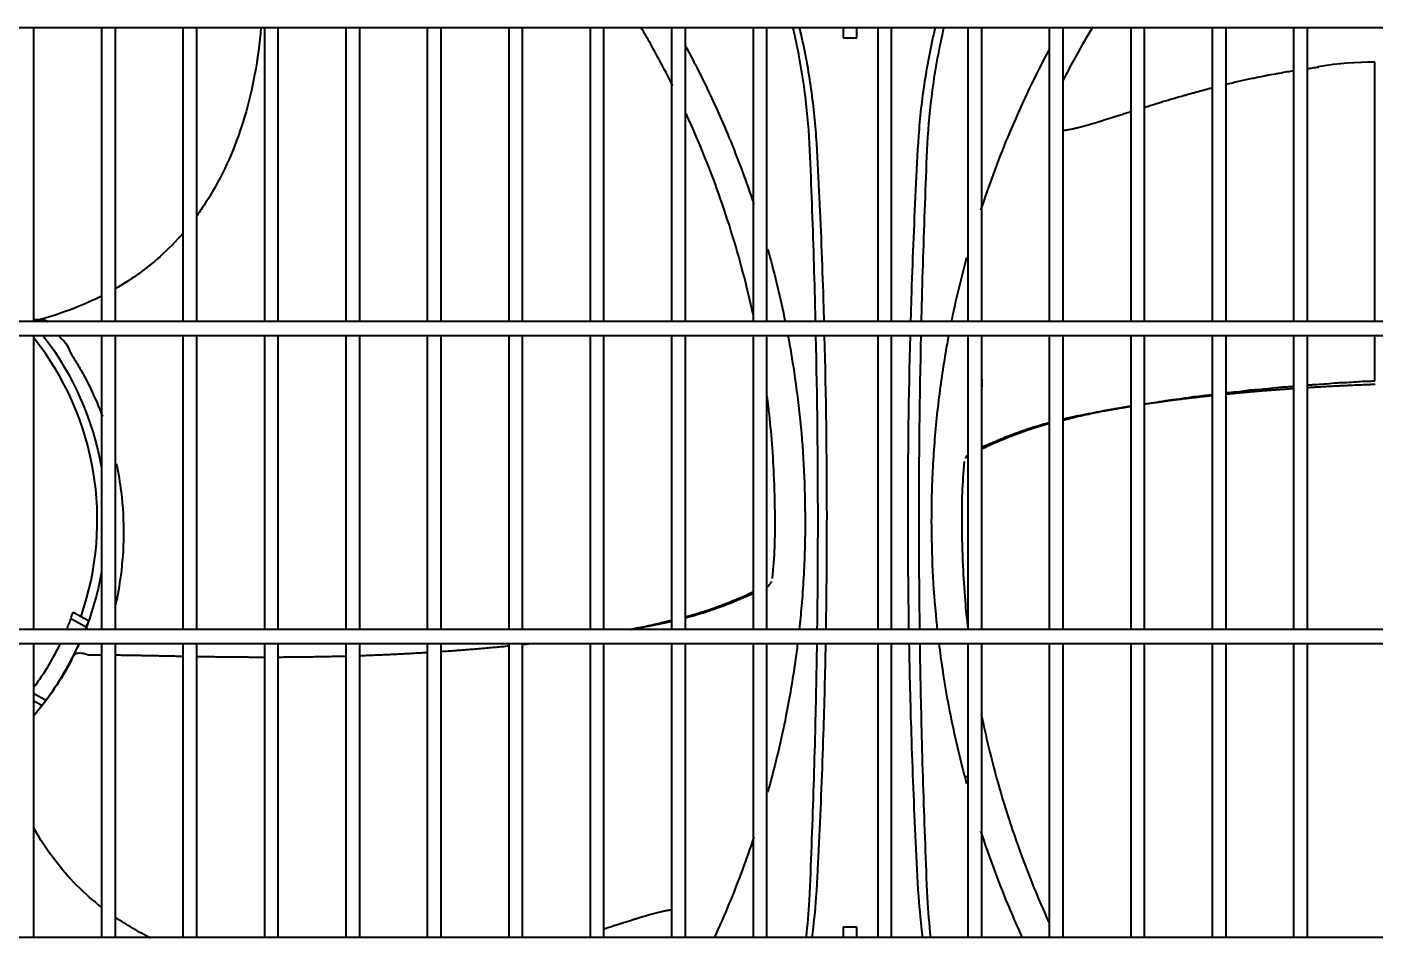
# Model space of a CAD drawing. Extents: x 58467 to 79089, y -33726 to -17391.
# Drawn here: x 72312.96 to 72351.85, y -20280.12 to -20253.85 of the extents above; entities that cross this region are included whole.
import ezdxf

# ---------------------------------------------------------------- set-up
doc = ezdxf.new("R2010")
doc.units = 0
doc.header["$LTSCALE"] = 100
doc.layers.add('+ENTE-ST-DOSEME USTU KONDDRENAJ', color=110, linetype='DOSEMEUSTUKONDENSDRENAJ_LINE', lineweight=40)
doc.linetypes.add('DOSEMEUSTUKONDENSDRENAJ_LINE', pattern='A,300,-40,["CD",Standard,S=15,R=0,X=-35,Y=-7.5],0', length=340)

# ---------------------------------------------------------------- blocks, each defined once
blk = doc.blocks.new('2. KAT SAĞ')
at = {"color": 3}
for p, q in [((54065.897, -32954.95, -3.539), (54184.259, -32954.95, -3.539)), ((54100.965, -32963.429, -3.539), (54100.965, -32954.951, -3.539)), ((54102.914, -32954.951, -3.539), (54102.914, -32963.429, -3.539)), ((54103.314, -32963.429, -3.539), (54103.314, -32954.951, -3.539)), ((54105.264, -32954.951, -3.539), (54105.264, -32963.429, -3.539)), ((54105.664, -32963.429, -3.539), (54105.664, -32954.951, -3.539)), ((54107.613, -32954.951, -3.539), (54107.613, -32963.429, -3.539)), ((54108.013, -32963.429, -3.539), (54108.013, -32954.951, -3.539)), ((54109.963, -32954.951, -3.539), (54109.963, -32963.429, -3.539)), ((54110.363, -32963.429, -3.539), (54110.363, -32954.951, -3.539)), ((54112.313, -32954.951, -3.539), (54112.313, -32963.429, -3.539)), ((54112.713, -32963.429, -3.539), (54112.713, -32954.951, -3.539)), ((54114.662, -32954.951, -3.539), (54114.662, -32963.429, -3.539)), ((54115.062, -32963.429, -3.539), (54115.062, -32954.951, -3.539)), ((54117.012, -32954.951, -3.539), (54117.012, -32963.429, -3.539)), ((54117.412, -32963.429, -3.539), (54117.412, -32954.951, -3.539)), ((54119.362, -32954.951, -3.539), (54119.362, -32963.429, -3.539)), ((54119.762, -32963.429, -3.539), (54119.762, -32954.951, -3.539)), ((54121.711, -32954.951, -3.539), (54121.711, -32963.429, -3.539)), ((54122.111, -32963.429, -3.539), (54122.111, -32954.951, -3.539)), ((54124.311, -32954.95, -3.539), (54124.311, -32955.25, -3.539)), ((54124.711, -32955.25, -3.539), (54124.711, -32954.95, -3.539)), ((54125.311, -32954.951, -3.539), (54125.311, -32963.429, -3.539)), ((54125.711, -32963.429, -3.539), (54125.711, -32954.951, -3.539)), ((54127.91, -32954.951, -3.539), (54127.91, -32963.429, -3.539)), ((54128.31, -32963.429, -3.539), (54128.31, -32954.951, -3.539)), ((54130.26, -32954.951, -3.539), (54130.26, -32963.429, -3.539)), ((54130.66, -32963.429, -3.539), (54130.66, -32954.951, -3.539)), ((54132.61, -32954.951, -3.539), (54132.61, -32963.429, -3.539)), ((54133.01, -32963.429, -3.539), (54133.01, -32954.951, -3.539)), ((54134.959, -32954.951, -3.539), (54134.959, -32963.429, -3.539)), ((54135.359, -32963.429, -3.539), (54135.359, -32954.951, -3.539)), ((54137.309, -32954.951, -3.539), (54137.309, -32963.429, -3.539)), ((54137.709, -32963.429, -3.539), (54137.709, -32954.951, -3.539)), ((54124.311, -32955.25, -3.539), (54124.711, -32955.25, -3.539)), ((54139.654, -32963.429, -3.539), (54139.654, -32955.951, -3.539)), ((54184.259, -32963.429, -3.539), (54065.897, -32963.429, -3.539)), ((54065.897, -32963.829, -3.539), (54184.259, -32963.829, -3.539)), ((54100.965, -32972.307, -3.539), (54100.965, -32963.829, -3.539)), ((54102.914, -32963.829, -3.539), (54102.914, -32972.307, -3.539)), ((54103.314, -32972.307, -3.539), (54103.314, -32963.829, -3.539)), ((54105.264, -32963.829, -3.539), (54105.264, -32972.307, -3.539)), ((54105.664, -32972.307, -3.539), (54105.664, -32963.829, -3.539)), ((54107.613, -32963.829, -3.539), (54107.613, -32972.307, -3.539)), ((54108.013, -32972.307, -3.539), (54108.013, -32963.829, -3.539)), ((54109.963, -32963.829, -3.539), (54109.963, -32972.307, -3.539)), ((54110.363, -32972.307, -3.539), (54110.363, -32963.829, -3.539)), ((54112.313, -32963.829, -3.539), (54112.313, -32972.307, -3.539)), ((54112.713, -32972.307, -3.539), (54112.713, -32963.829, -3.539)), ((54114.662, -32963.829, -3.539), (54114.662, -32972.307, -3.539)), ((54115.062, -32972.307, -3.539), (54115.062, -32963.829, -3.539)), ((54117.012, -32963.829, -3.539), (54117.012, -32972.307, -3.539)), ((54117.412, -32972.307, -3.539), (54117.412, -32963.829, -3.539)), ((54119.362, -32963.829, -3.539), (54119.362, -32972.307, -3.539)), ((54119.762, -32972.307, -3.539), (54119.762, -32963.829, -3.539)), ((54121.711, -32963.829, -3.539), (54121.711, -32972.307, -3.539)), ((54122.111, -32972.307, -3.539), (54122.111, -32963.829, -3.539)), ((54125.311, -32963.829, -3.539), (54125.311, -32972.307, -3.539)), ((54125.711, -32972.307, -3.539), (54125.711, -32963.829, -3.539)), ((54127.91, -32963.829, -3.539), (54127.91, -32972.307, -3.539)), ((54128.31, -32972.307, -3.539), (54128.31, -32963.829, -3.539)), ((54130.26, -32963.829, -3.539), (54130.26, -32972.307, -3.539)), ((54130.66, -32972.307, -3.539), (54130.66, -32963.829, -3.539)), ((54132.61, -32963.829, -3.539), (54132.61, -32972.307, -3.539)), ((54133.01, -32972.307, -3.539), (54133.01, -32963.829, -3.539)), ((54134.959, -32963.829, -3.539), (54134.959, -32972.307, -3.539)), ((54135.359, -32972.307, -3.539), (54135.359, -32963.829, -3.539)), ((54137.309, -32963.829, -3.539), (54137.309, -32972.307, -3.539)), ((54137.709, -32972.307, -3.539), (54137.709, -32963.829, -3.539)), ((54139.654, -32965.149, -3.539), (54139.654, -32963.829, -3.539)), ((54102.469, -32972.24, -3.539), (54102.026, -32971.997, -3.539)), ((54102.094, -32971.806, -3.539), (54102.539, -32972.05, -3.539)), ((54184.259, -32972.308, -3.539), (54065.897, -32972.308, -3.539)), ((54065.897, -32972.708, -3.539), (54184.259, -32972.708, -3.539)), ((54100.965, -32981.186, -3.539), (54100.965, -32972.707, -3.539)), ((54102.914, -32972.707, -3.539), (54102.914, -32981.186, -3.539)), ((54103.314, -32981.186, -3.539), (54103.314, -32972.707, -3.539)), ((54105.264, -32972.707, -3.539), (54105.264, -32981.186, -3.539)), ((54105.664, -32981.186, -3.539), (54105.664, -32972.707, -3.539)), ((54107.613, -32972.707, -3.539), (54107.613, -32981.186, -3.539)), ((54108.013, -32981.186, -3.539), (54108.013, -32972.707, -3.539)), ((54109.963, -32972.707, -3.539), (54109.963, -32981.186, -3.539)), ((54110.363, -32981.186, -3.539), (54110.363, -32972.707, -3.539)), ((54112.313, -32972.707, -3.539), (54112.313, -32981.186, -3.539)), ((54112.713, -32981.186, -3.539), (54112.713, -32972.707, -3.539)), ((54114.662, -32972.707, -3.539), (54114.662, -32981.186, -3.539)), ((54115.062, -32981.186, -3.539), (54115.062, -32972.707, -3.539)), ((54117.012, -32972.707, -3.539), (54117.012, -32981.186, -3.539)), ((54117.412, -32981.186, -3.539), (54117.412, -32972.707, -3.539)), ((54119.362, -32972.707, -3.539), (54119.362, -32981.186, -3.539)), ((54119.762, -32981.186, -3.539), (54119.762, -32972.707, -3.539)), ((54121.711, -32972.707, -3.539), (54121.711, -32981.186, -3.539)), ((54122.111, -32981.186, -3.539), (54122.111, -32972.707, -3.539)), ((54125.311, -32972.707, -3.539), (54125.311, -32981.186, -3.539)), ((54125.711, -32981.186, -3.539), (54125.711, -32972.707, -3.539)), ((54127.91, -32972.707, -3.539), (54127.91, -32981.186, -3.539)), ((54128.31, -32981.186, -3.539), (54128.31, -32972.707, -3.539)), ((54130.26, -32972.707, -3.539), (54130.26, -32981.186, -3.539)), ((54130.66, -32981.186, -3.539), (54130.66, -32972.707, -3.539)), ((54132.61, -32972.707, -3.539), (54132.61, -32981.186, -3.539)), ((54133.01, -32981.186, -3.539), (54133.01, -32972.707, -3.539)), ((54134.959, -32972.707, -3.539), (54134.959, -32981.186, -3.539)), ((54135.359, -32981.186, -3.539), (54135.359, -32972.707, -3.539)), ((54137.309, -32972.707, -3.539), (54137.309, -32981.186, -3.539)), ((54137.709, -32981.186, -3.539), (54137.709, -32972.707, -3.539)), ((54103.314, -32973.623, -3.539), (54103.317, -32973.625, -3.539)), ((54103.314, -32973.623, -3.539), (54103.317, -32973.625, -3.539)), ((54100.965, -32974.152, -3.539), (54101.315, -32974.344, -3.539)), ((54101.192, -32974.505, -3.539), (54100.965, -32974.38, -3.539)), ((54127.861, -32976.566, -3.539), (54127.91, -32976.525, -3.539)), ((54103.319, -32977.575, -3.539), (54103.314, -32977.58, -3.539)), ((54124.311, -32980.886, -3.539), (54124.311, -32981.186, -3.539)), ((54124.711, -32981.186, -3.539), (54124.711, -32980.886, -3.539)), ((54184.259, -32981.186, -3.539), (54065.897, -32981.186, -3.539))]:
    blk.add_line(p, q, dxfattribs=at)
at = {"color": 3, "extrusion": (5.25028e-06, -5.62471e-06, 1)}
blk.add_arc((54101.069, -32962.874, -3.068), 0.5, 257.9694, 286.4725, dxfattribs=at)
at = {"color": 3}
for centre, radius, start, end in [((54127.222, -32965.202, -3.539), 1.795, 81.0565, 82.7284), ((54094.345, -32969.152, -3.539), 8.449, 340.7868, 38.4201), ((54127.222, -32965.202, -3.539), 1.1, 351.8382, 8.1618), ((54094.345, -32969.152, -3.539), 8.691, 323.3149, 335.8496)]:
    blk.add_arc(centre, radius, start, end, dxfattribs=at)
at = {"color": 3, "extrusion": (0, 0, -1)}
for radius, start, end in [(8.699, 142.2719, 170.0942), (8.699, 189.905, 200.4357), (8.191, 200.3267, 202.6623), (8.191, 205.7297, 216.0841), (8.699, 207.6697, 220.4519)]:
    blk.add_arc((-54094.345, -32969.152, 3.539), radius, start, end, dxfattribs=at)
at = {"color": 3}
blk.add_ellipse((54102.965, -32972.364, -3.539), major_axis=(-0.468, 0.175), ratio=0.588101, start_param=0, end_param=0.392495, dxfattribs=at)
for points, knots in [([(54107.514, -32954.951, -3.539), (54107.478, -32955.406, -3.539), (54107.363, -32956.274, -3.539), (54107.072, -32957.5, -3.539), (54106.67, -32958.633, -3.539), (54106.229, -32959.52, -3.539), (54105.868, -32960.09, -3.539), (54105.71, -32960.312, -3.539), (54105.67, -32960.368, -3.539)], [0, 0, 0, 0, 0.239591, 0.456522, 0.654829, 0.860679, 0.964908, 1, 1, 1, 1]), ([(54119.395, -32956.632, -3.539), (54119.192, -32956.225, -3.539), (54118.893, -32955.662, -3.539), (54118.571, -32955.102, -3.539), (54118.479, -32954.946, -3.539)], [0, 0, 0, 0, 0.719224, 1, 1, 1, 1]), ([(54123.518, -32963.428, -3.539), (54123.514, -32963.27, -3.539), (54123.51, -32963.112, -3.539), (54123.48, -32961.919, -3.539), (54123.447, -32960.883, -3.539), (54123.387, -32959.33, -3.539), (54123.37, -32958.812, -3.539), (54123.315, -32957.78, -3.539), (54123.267, -32957.267, -3.539), (54123.116, -32956.148, -3.539), (54123.004, -32955.544, -3.539), (54122.863, -32954.945, -3.539)], [0, 0, 0, 0, 0.055363, 0.055363, 0.419, 0.419, 0.600818, 0.600818, 0.782636, 0.782636, 1, 1, 1, 1]), ([(54123.766, -32963.428, -3.539), (54123.76, -32963.215, -3.539), (54123.754, -32963.001, -3.539), (54123.713, -32961.744, -3.539), (54123.672, -32960.701, -3.539), (54123.596, -32959.137, -3.539), (54123.574, -32958.615, -3.539), (54123.501, -32957.574, -3.539), (54123.443, -32957.055, -3.539), (54123.282, -32956.002, -3.539), (54123.178, -32955.469, -3.539), (54123.052, -32954.943, -3.539)], [0, 0, 0, 0, 0.075143, 0.075143, 0.442368, 0.442368, 0.625981, 0.625981, 0.809594, 0.809594, 1, 1, 1, 1]), ([(54126.971, -32954.936, -3.539), (54126.846, -32955.455, -3.539), (54126.743, -32955.98, -3.539), (54126.582, -32957.028, -3.539), (54126.523, -32957.551, -3.539), (54126.448, -32958.595, -3.539), (54126.427, -32959.118, -3.539), (54126.35, -32960.685, -3.539), (54126.309, -32961.73, -3.539), (54126.268, -32962.993, -3.539), (54126.262, -32963.211, -3.539), (54126.255, -32963.429, -3.539)], [0, 0, 0, 0, 0.189158, 0.189158, 0.372762, 0.372762, 0.556366, 0.556366, 0.923574, 0.923574, 1, 1, 1, 1]), ([(54127.218, -32954.945, -3.539), (54127.077, -32955.544, -3.539), (54126.965, -32956.148, -3.539), (54126.814, -32957.266, -3.539), (54126.766, -32957.779, -3.539), (54126.711, -32958.812, -3.539), (54126.694, -32959.33, -3.539), (54126.634, -32960.882, -3.539), (54126.601, -32961.918, -3.539), (54126.571, -32963.112, -3.539), (54126.567, -32963.271, -3.539), (54126.563, -32963.429, -3.539)], [0, 0, 0, 0, 0.21737, 0.21737, 0.399155, 0.399155, 0.58094, 0.58094, 0.94451, 0.94451, 1, 1, 1, 1]), ([(54131.516, -32954.946, -3.539), (54131.344, -32955.212, -3.539), (54131.078, -32955.665, -3.539), (54130.807, -32956.182, -3.539), (54130.685, -32956.419, -3.539), (54130.659, -32956.471, -3.539)], [0, 0, 0, 0, 0.545072, 0.900711, 1, 1, 1, 1]), ([(54119.765, -32955.485, -3.539), (54119.859, -32955.66, -3.539), (54120.073, -32956.067, -3.539), (54120.391, -32956.71, -3.539), (54120.717, -32957.414, -3.539), (54121.191, -32958.516, -3.539), (54121.52, -32959.4, -3.539), (54121.737, -32960.051, -3.539)], [0, 0, 0, 0, 0.11975, 0.276771, 0.432533, 0.587035, 1, 1, 1, 1]), ([(54128.288, -32960.22, -3.539), (54128.519, -32959.511, -3.539), (54128.956, -32958.328, -3.539), (54129.641, -32956.794, -3.539), (54130.062, -32955.961, -3.539), (54130.259, -32955.591, -3.539)], [0, 0, 0, 0, 0.443757, 0.750386, 1, 1, 1, 1]), ([(54135.356, -32956.589, -3.539), (54135.407, -32956.577, -3.539), (54135.516, -32956.551, -3.539), (54135.683, -32956.512, -3.539), (54135.856, -32956.473, -3.539), (54136.029, -32956.435, -3.539), (54136.221, -32956.395, -3.539), (54136.395, -32956.359, -3.539), (54136.588, -32956.321, -3.539), (54136.743, -32956.292, -3.539), (54136.938, -32956.257, -3.539), (54137.113, -32956.227, -3.539), (54137.25, -32956.204, -3.539), (54137.309, -32956.195, -3.539)], [0, 0, 0, 0, 0.079541, 0.168728, 0.257914, 0.3471, 0.436286, 0.555201, 0.614659, 0.733574, 0.793032, 0.911947, 1, 1, 1, 1]), ([(54137.706, -32956.135, -3.539), (54137.755, -32956.128, -3.539), (54137.866, -32956.113, -3.539), (54137.976, -32956.099, -3.539), (54138.036, -32956.092, -3.539)], [0, 0, 0, 0, 0.449176, 1, 1, 1, 1]), ([(54137.984, -32956.085, -3.539), (54138.014, -32956.079, -3.539), (54138.561, -32955.974, -3.539), (54139.121, -32955.947, -3.539), (54139.653, -32955.939, -3.539)], [0, 0, 0, 0, 0.054083, 1, 1, 1, 1]), ([(54133.009, -32957.249, -3.539), (54133.021, -32957.246, -3.539), (54133.082, -32957.227, -3.539), (54133.194, -32957.192, -3.539), (54133.331, -32957.15, -3.539), (54133.468, -32957.108, -3.539), (54133.607, -32957.066, -3.539), (54133.763, -32957.02, -3.539), (54133.92, -32956.974, -3.539), (54134.061, -32956.933, -3.539), (54134.22, -32956.888, -3.539), (54134.363, -32956.848, -3.539), (54134.543, -32956.799, -3.539), (54134.688, -32956.76, -3.539), (54134.839, -32956.72, -3.539), (54134.917, -32956.7, -3.539), (54134.959, -32956.689, -3.539)], [0, 0, 0, 0, 0.018571, 0.09977, 0.180968, 0.235101, 0.3163, 0.397499, 0.478698, 0.559896, 0.614029, 0.722294, 0.776427, 0.884692, 0.938824, 1, 1, 1, 1]), ([(54121.723, -32963.267, -3.539), (54121.676, -32963.048, -3.539), (54121.444, -32962.029, -3.539), (54120.922, -32960.206, -3.539), (54120.252, -32958.475, -3.539), (54119.835, -32957.554, -3.539), (54119.779, -32957.431, -3.539)], [0, 0, 0, 0, 0.112914, 0.525694, 0.936978, 1, 1, 1, 1]), ([(54130.654, -32957.918, -3.539), (54130.656, -32957.918, -3.539), (54130.676, -32957.916, -3.539), (54130.719, -32957.911, -3.539), (54130.771, -32957.902, -3.539), (54130.834, -32957.891, -3.539), (54130.894, -32957.879, -3.539), (54130.971, -32957.863, -3.539), (54131.05, -32957.844, -3.539), (54131.131, -32957.824, -3.539), (54131.203, -32957.805, -3.539), (54131.277, -32957.785, -3.539), (54131.365, -32957.761, -3.539), (54131.456, -32957.734, -3.539), (54131.563, -32957.703, -3.539), (54131.658, -32957.674, -3.539), (54131.755, -32957.645, -3.539), (54131.854, -32957.614, -3.539), (54131.969, -32957.578, -3.539), (54132.087, -32957.541, -3.539), (54132.191, -32957.508, -3.539), (54132.298, -32957.474, -3.539), (54132.42, -32957.435, -3.539), (54132.531, -32957.4, -3.539), (54132.593, -32957.381, -3.539), (54132.608, -32957.376, -3.539)], [0, 0, 0, 0, 0.005985, 0.045742, 0.085498, 0.125255, 0.165012, 0.204768, 0.264403, 0.30416, 0.343916, 0.383673, 0.423429, 0.483064, 0.522821, 0.582456, 0.622212, 0.661969, 0.721603, 0.781238, 0.820995, 0.860751, 0.920386, 0.980021, 1, 1, 1, 1]), ([(54105.267, -32960.878, -3.539), (54105.063, -32961.115, -3.539), (54104.639, -32961.55, -3.539), (54103.977, -32962.078, -3.539), (54103.527, -32962.363, -3.539), (54103.322, -32962.481, -3.539)], [0, 0, 0, 0, 0.373378, 0.722391, 1, 1, 1, 1]), ([(54122.133, -32961.34, -3.539), (54122.143, -32961.377, -3.539), (54122.336, -32962.067, -3.539), (54122.504, -32962.763, -3.539), (54122.639, -32963.428, -3.539)], [0, 0, 0, 0, 0.052887, 1, 1, 1, 1]), ([(54102.918, -32962.696, -3.539), (54102.657, -32962.826, -3.539), (54102.058, -32963.087, -3.539), (54101.438, -32963.294, -3.539), (54101.088, -32963.39, -3.539)], [0, 0, 0, 0, 0.448668, 1, 1, 1, 1]), ([(54101.204, -32963.36, -3.539), (54101.205, -32963.363, -3.539), (54101.209, -32963.366, -3.539), (54101.228, -32963.374, -3.539), (54101.245, -32963.378, -3.539), (54101.295, -32963.393, -3.539), (54101.33, -32963.405, -3.539), (54101.361, -32963.428, -3.539), (54101.362, -32963.428, -3.539), (54101.363, -32963.429, -3.539)], [0, 0, 0, 0, 0.194513, 0.194513, 0.457401, 0.457401, 0.983178, 0.983178, 1, 1, 1, 1]), ([(54101.668, -32963.836, -3.539), (54101.687, -32963.861, -3.539), (54101.713, -32963.883, -3.539), (54101.798, -32963.953, -3.539), (54101.851, -32964.008, -3.539), (54101.936, -32964.131, -3.539), (54101.968, -32964.199, -3.539), (54102.02, -32964.33, -3.539), (54102.051, -32964.387, -3.539), (54102.12, -32964.497, -3.539), (54102.159, -32964.552, -3.539), (54102.262, -32964.722, -3.539), (54102.325, -32964.836, -3.539), (54102.512, -32965.177, -3.539), (54102.625, -32965.407, -3.539), (54102.805, -32965.814, -3.539), (54102.878, -32965.991, -3.539), (54102.944, -32966.168, -3.539)], [0, 0, 0, 0, 0.035525, 0.035525, 0.109228, 0.109228, 0.18293, 0.18293, 0.256633, 0.256633, 0.330336, 0.330336, 0.477742, 0.477742, 0.772553, 0.772553, 1, 1, 1, 1]), ([(54122.717, -32963.826, -3.539), (54122.783, -32964.179, -3.539), (54122.922, -32965, -3.539), (54123.083, -32966.299, -3.539), (54123.195, -32967.728, -3.539), (54123.209, -32968.689, -3.539), (54123.216, -32969.172, -3.539)], [0, 0, 0, 0, 0.200697, 0.464092, 0.73053, 1, 1, 1, 1]), ([(54126.865, -32969.172, -3.539), (54126.867, -32968.897, -3.539), (54126.872, -32968.349, -3.539), (54126.908, -32967.53, -3.539), (54126.966, -32966.718, -3.539), (54127.046, -32965.913, -3.539), (54127.148, -32965.115, -3.539), (54127.256, -32964.421, -3.539), (54127.333, -32963.992, -3.539), (54127.364, -32963.827, -3.539)], [0, 0, 0, 0, 0.153416, 0.305853, 0.457308, 0.607781, 0.75727, 0.905773, 1, 1, 1, 1]), ([(54137.31, -32965.304, -3.539), (54137.257, -32965.308, -3.539), (54137.148, -32965.315, -3.539), (54136.976, -32965.326, -3.539), (54136.746, -32965.348, -3.539), (54136.507, -32965.377, -3.539), (54136.294, -32965.397, -3.539), (54136.114, -32965.409, -3.539), (54135.943, -32965.424, -3.539), (54135.726, -32965.46, -3.539), (54135.509, -32965.476, -3.539), (54135.381, -32965.488, -3.539), (54135.358, -32965.49, -3.539)], [0, 0, 0, 0, 0.073989, 0.153729, 0.239276, 0.420725, 0.584233, 0.647352, 0.701423, 0.819298, 0.967653, 1, 1, 1, 1]), ([(54137.309, -32965.366, -3.539), (54137.259, -32965.369, -3.539), (54137.16, -32965.376, -3.539), (54137.011, -32965.387, -3.539), (54136.864, -32965.398, -3.539), (54136.72, -32965.409, -3.539), (54136.561, -32965.421, -3.539), (54136.403, -32965.434, -3.539), (54136.246, -32965.447, -3.539), (54136.088, -32965.461, -3.539), (54135.947, -32965.473, -3.539), (54135.79, -32965.488, -3.539), (54135.648, -32965.501, -3.539), (54135.494, -32965.516, -3.539), (54135.402, -32965.525, -3.539), (54135.359, -32965.529, -3.539)], [0, 0, 0, 0, 0.075163, 0.148659, 0.222156, 0.295652, 0.369148, 0.467143, 0.54064, 0.614136, 0.712131, 0.761129, 0.859124, 0.93262, 1, 1, 1, 1]), ([(54139.661, -32965.246, -3.539), (54139.612, -32965.247, -3.539), (54139.497, -32965.251, -3.539), (54139.35, -32965.257, -3.539), (54139.186, -32965.264, -3.539), (54139.038, -32965.27, -3.539), (54138.872, -32965.277, -3.539), (54138.721, -32965.284, -3.539), (54138.571, -32965.291, -3.539), (54138.405, -32965.3, -3.539), (54138.259, -32965.308, -3.539), (54138.097, -32965.317, -3.539), (54137.952, -32965.325, -3.539), (54137.812, -32965.333, -3.539), (54137.736, -32965.338, -3.539), (54137.709, -32965.34, -3.539)], [0, 0, 0, 0, 0.075374, 0.176188, 0.226595, 0.327409, 0.403019, 0.47863, 0.55424, 0.629851, 0.730665, 0.781072, 0.881886, 0.957497, 1, 1, 1, 1]), ([(54139.656, -32965.151, -3.539), (54139.629, -32965.152, -3.539), (54139.565, -32965.154, -3.539), (54139.464, -32965.155, -3.539), (54139.307, -32965.159, -3.539), (54139.101, -32965.181, -3.539), (54138.878, -32965.191, -3.539), (54138.664, -32965.198, -3.539), (54138.432, -32965.214, -3.539), (54138.187, -32965.239, -3.539), (54137.974, -32965.254, -3.539), (54137.809, -32965.261, -3.539), (54137.737, -32965.264, -3.539), (54137.71, -32965.266, -3.539)], [0, 0, 0, 0, 0.047503, 0.110853, 0.162385, 0.26559, 0.398055, 0.474574, 0.557765, 0.734792, 0.898208, 0.962554, 1, 1, 1, 1]), ([(54122.274, -32970.835, -3.539), (54122.304, -32970.532, -3.539), (54122.347, -32969.94, -3.539), (54122.352, -32968.938, -3.539), (54122.328, -32967.905, -3.539), (54122.258, -32966.841, -3.539), (54122.183, -32966.091, -3.539), (54122.131, -32965.673, -3.539), (54122.119, -32965.574, -3.539)], [0, 0, 0, 0, 0.167977, 0.330025, 0.566807, 0.758181, 0.942521, 1, 1, 1, 1]), ([(54132.608, -32965.876, -3.539), (54132.575, -32965.881, -3.539), (54132.5, -32965.893, -3.539), (54132.381, -32965.912, -3.539), (54132.252, -32965.934, -3.539), (54132.122, -32965.956, -3.539), (54131.993, -32965.978, -3.539), (54131.88, -32965.998, -3.539), (54131.754, -32966.021, -3.539), (54131.643, -32966.041, -3.539), (54131.506, -32966.068, -3.539), (54131.397, -32966.089, -3.539), (54131.262, -32966.116, -3.539), (54131.155, -32966.138, -3.539), (54131.034, -32966.164, -3.539), (54130.928, -32966.187, -3.539), (54130.809, -32966.213, -3.539), (54130.72, -32966.234, -3.539), (54130.67, -32966.246, -3.539), (54130.66, -32966.248, -3.539)], [0, 0, 0, 0, 0.048356, 0.112135, 0.175914, 0.239693, 0.303472, 0.367251, 0.409771, 0.49481, 0.537329, 0.622368, 0.664887, 0.749926, 0.792445, 0.856225, 0.920004, 0.983783, 1, 1, 1, 1]), ([(54132.609, -32965.879, -3.539), (54132.572, -32965.887, -3.539), (54132.447, -32965.914, -3.539), (54132.275, -32965.942, -3.539), (54132.08, -32965.971, -3.539), (54131.881, -32966.005, -3.539), (54131.592, -32966.067, -3.539), (54131.359, -32966.111, -3.539), (54131.008, -32966.188, -3.539), (54130.832, -32966.243, -3.539), (54130.684, -32966.277, -3.539), (54130.661, -32966.282, -3.539)], [0, 0, 0, 0, 0.053106, 0.183061, 0.25229, 0.323469, 0.470338, 0.72961, 0.781957, 0.965599, 1, 1, 1, 1]), ([(54134.955, -32965.541, -3.539), (54134.89, -32965.55, -3.539), (54134.745, -32965.57, -3.539), (54134.561, -32965.588, -3.539), (54134.266, -32965.623, -3.539), (54134.042, -32965.667, -3.539), (54133.779, -32965.694, -3.539), (54133.529, -32965.727, -3.539), (54133.278, -32965.771, -3.539), (54133.1, -32965.799, -3.539), (54133.012, -32965.812, -3.539)], [0, 0, 0, 0, 0.113321, 0.262749, 0.319434, 0.510079, 0.587964, 0.672012, 0.853439, 1, 1, 1, 1]), ([(54134.958, -32965.57, -3.539), (54134.932, -32965.573, -3.539), (54134.875, -32965.579, -3.539), (54134.758, -32965.592, -3.539), (54134.621, -32965.607, -3.539), (54134.469, -32965.625, -3.539), (54134.318, -32965.642, -3.539), (54134.181, -32965.659, -3.539), (54134.03, -32965.677, -3.539), (54133.893, -32965.694, -3.539), (54133.741, -32965.714, -3.539), (54133.604, -32965.732, -3.539), (54133.469, -32965.75, -3.539), (54133.321, -32965.771, -3.539), (54133.19, -32965.789, -3.539), (54133.082, -32965.805, -3.539), (54133.032, -32965.812, -3.539), (54133.012, -32965.815, -3.539)], [0, 0, 0, 0, 0.039359, 0.085754, 0.178543, 0.248135, 0.317727, 0.410516, 0.456911, 0.5497, 0.619292, 0.688884, 0.758476, 0.828068, 0.920857, 0.967252, 1, 1, 1, 1]), ([(54130.257, -32966.349, -3.539), (54130.232, -32966.356, -3.539), (54130.17, -32966.373, -3.539), (54130.071, -32966.4, -3.539), (54129.972, -32966.429, -3.539), (54129.877, -32966.457, -3.539), (54129.778, -32966.488, -3.539), (54129.683, -32966.518, -3.539), (54129.599, -32966.546, -3.539), (54129.517, -32966.574, -3.539), (54129.424, -32966.606, -3.539), (54129.332, -32966.639, -3.539), (54129.253, -32966.669, -3.539), (54129.175, -32966.698, -3.539), (54129.099, -32966.728, -3.539), (54129.012, -32966.762, -3.539), (54128.938, -32966.792, -3.539), (54128.866, -32966.822, -3.539), (54128.805, -32966.847, -3.539), (54128.744, -32966.873, -3.539), (54128.677, -32966.902, -3.539), (54128.61, -32966.93, -3.539), (54128.545, -32966.958, -3.539), (54128.493, -32966.981, -3.539), (54128.438, -32967.005, -3.539), (54128.392, -32967.025, -3.539), (54128.342, -32967.046, -3.539), (54128.317, -32967.057, -3.539), (54128.306, -32967.062, -3.539)], [0, 0, 0, 0, 0.03153, 0.081147, 0.130764, 0.163842, 0.21346, 0.263077, 0.296155, 0.329233, 0.37885, 0.428467, 0.461545, 0.494623, 0.54424, 0.577319, 0.626936, 0.660014, 0.693092, 0.72617, 0.759248, 0.808865, 0.841943, 0.875021, 0.908099, 0.941178, 0.974256, 1, 1, 1, 1]), ([(54130.259, -32966.376, -3.539), (54130.243, -32966.38, -3.539), (54130.165, -32966.401, -3.539), (54130.058, -32966.433, -3.539), (54129.963, -32966.461, -3.539), (54129.872, -32966.488, -3.539), (54129.75, -32966.529, -3.539), (54129.569, -32966.589, -3.539), (54129.229, -32966.71, -3.539), (54128.854, -32966.862, -3.539), (54128.504, -32967.015, -3.539), (54128.366, -32967.083, -3.539), (54128.309, -32967.111, -3.539)], [0, 0, 0, 0, 0.024177, 0.119177, 0.173029, 0.19609, 0.270523, 0.342071, 0.465172, 0.768559, 0.897066, 1, 1, 1, 1]), ([(54127.807, -32967.468, -3.539), (54127.777, -32967.772, -3.539), (54127.734, -32968.364, -3.539), (54127.729, -32969.365, -3.539), (54127.753, -32970.399, -3.539), (54127.819, -32971.412, -3.539), (54127.878, -32972.012, -3.539), (54127.908, -32972.281, -3.539)], [0, 0, 0, 0, 0.183902, 0.361313, 0.620544, 0.830062, 1, 1, 1, 1]), ([(54127.907, -32967.271, -3.539), (54127.896, -32967.282, -3.539), (54127.869, -32967.315, -3.539), (54127.843, -32967.355, -3.539), (54127.829, -32967.382, -3.539)], [0, 0, 0, 0, 0.363149, 1, 1, 1, 1]), ([(54103.342, -32967.528, -3.539), (54103.401, -32967.802, -3.539), (54103.446, -32968.073, -3.539), (54103.587, -32969.204, -3.539), (54103.565, -32970.015, -3.539), (54103.43, -32971.043, -3.539), (54103.379, -32971.33, -3.539), (54103.317, -32971.601, -3.539)], [0, 0, 0, 0, 0.178319, 0.178319, 0.758219, 0.758219, 1, 1, 1, 1]), ([(54123.216, -32969.172, -3.539), (54123.213, -32969.447, -3.539), (54123.209, -32969.995, -3.539), (54123.173, -32970.814, -3.539), (54123.118, -32971.585, -3.539), (54123.069, -32972.082, -3.539), (54123.045, -32972.309, -3.539)], [0, 0, 0, 0, 0.262384, 0.523093, 0.782124, 1, 1, 1, 1]), ([(54127.036, -32972.309, -3.539), (54127.027, -32972.222, -3.539), (54126.968, -32971.66, -3.539), (54126.886, -32970.615, -3.539), (54126.872, -32969.655, -3.539), (54126.865, -32969.172, -3.539)], [0, 0, 0, 0, 0.083377, 0.539095, 1, 1, 1, 1]), ([(54122.115, -32971.077, -3.539), (54122.126, -32971.07, -3.539), (54122.163, -32971.047, -3.539), (54122.205, -32971, -3.539), (54122.238, -32970.949, -3.539), (54122.252, -32970.921, -3.539)], [0, 0, 0, 0, 0.14858, 0.57746, 1, 1, 1, 1]), ([(54119.763, -32971.943, -3.539), (54119.8, -32971.934, -3.539), (54119.898, -32971.908, -3.539), (54120.023, -32971.871, -3.539), (54120.118, -32971.843, -3.539), (54120.208, -32971.815, -3.539), (54120.331, -32971.774, -3.539), (54120.512, -32971.715, -3.539), (54120.852, -32971.594, -3.539), (54121.227, -32971.441, -3.539), (54121.555, -32971.298, -3.539), (54121.674, -32971.24, -3.539), (54121.715, -32971.22, -3.539)], [0, 0, 0, 0, 0.053839, 0.149249, 0.203333, 0.226493, 0.301247, 0.373104, 0.496736, 0.801431, 0.930492, 1, 1, 1, 1]), ([(54119.763, -32971.97, -3.539), (54119.782, -32971.965, -3.539), (54119.827, -32971.953, -3.539), (54119.91, -32971.931, -3.539), (54120.01, -32971.903, -3.539), (54120.109, -32971.875, -3.539), (54120.204, -32971.846, -3.539), (54120.302, -32971.816, -3.539), (54120.398, -32971.785, -3.539), (54120.482, -32971.758, -3.539), (54120.564, -32971.73, -3.539), (54120.657, -32971.697, -3.539), (54120.749, -32971.664, -3.539), (54120.828, -32971.635, -3.539), (54120.906, -32971.605, -3.539), (54120.982, -32971.576, -3.539), (54121.069, -32971.541, -3.539), (54121.143, -32971.511, -3.539), (54121.215, -32971.482, -3.539), (54121.276, -32971.456, -3.539), (54121.337, -32971.431, -3.539), (54121.404, -32971.402, -3.539), (54121.471, -32971.373, -3.539), (54121.536, -32971.345, -3.539), (54121.588, -32971.323, -3.539), (54121.643, -32971.299, -3.539), (54121.682, -32971.282, -3.539), (54121.709, -32971.27, -3.539), (54121.719, -32971.266, -3.539)], [0, 0, 0, 0, 0.025302, 0.058842, 0.109154, 0.159465, 0.193006, 0.243317, 0.293628, 0.327169, 0.36071, 0.411021, 0.461332, 0.494873, 0.528414, 0.578725, 0.612266, 0.662577, 0.696118, 0.729658, 0.763199, 0.79674, 0.847051, 0.880592, 0.914133, 0.947674, 0.981214, 1, 1, 1, 1]), ([(54102.026, -32971.997, -3.539), (54102.034, -32971.976, -3.539), (54102.042, -32971.954, -3.539), (54102.056, -32971.913, -3.539), (54102.063, -32971.894, -3.539), (54102.075, -32971.86, -3.539), (54102.08, -32971.846, -3.539), (54102.088, -32971.823, -3.539), (54102.091, -32971.815, -3.539), (54102.093, -32971.808, -3.539), (54102.094, -32971.806, -3.539), (54102.094, -32971.806, -3.539)], [0, 0, 0, 0, 0.21816, 0.21816, 0.436362, 0.436362, 0.653817, 0.653817, 0.868707, 0.868707, 1, 1, 1, 1]), ([(54102.539, -32972.05, -3.539), (54102.539, -32972.05, -3.539), (54102.537, -32972.054, -3.539), (54102.533, -32972.068, -3.539), (54102.529, -32972.078, -3.539), (54102.519, -32972.104, -3.539), (54102.514, -32972.12, -3.539), (54102.501, -32972.156, -3.539), (54102.493, -32972.176, -3.539), (54102.48, -32972.211, -3.539), (54102.475, -32972.226, -3.539), (54102.469, -32972.24, -3.539)], [0, 0, 0, 0, 0.211758, 0.211758, 0.423432, 0.423432, 0.636431, 0.636431, 0.852021, 0.852021, 1, 1, 1, 1]), ([(54118.143, -32972.308, -3.539), (54118.144, -32972.307, -3.539), (54118.242, -32972.289, -3.539), (54118.489, -32972.236, -3.539), (54118.722, -32972.192, -3.539), (54119.073, -32972.116, -3.539), (54119.23, -32972.066, -3.539), (54119.358, -32972.036, -3.539), (54119.361, -32972.035, -3.539)], [0, 0, 0, 0, 0.002202, 0.228493, 0.627967, 0.70862, 0.991569, 1, 1, 1, 1]), ([(54118.191, -32972.307, -3.539), (54118.199, -32972.306, -3.539), (54118.235, -32972.299, -3.539), (54118.327, -32972.283, -3.539), (54118.438, -32972.262, -3.539), (54118.575, -32972.236, -3.539), (54118.683, -32972.215, -3.539), (54118.819, -32972.188, -3.539), (54118.926, -32972.165, -3.539), (54119.047, -32972.14, -3.539), (54119.153, -32972.117, -3.539), (54119.262, -32972.092, -3.539), (54119.331, -32972.076, -3.539), (54119.361, -32972.069, -3.539)], [0, 0, 0, 0, 0.019315, 0.08873, 0.227561, 0.296976, 0.435806, 0.505221, 0.644052, 0.713467, 0.81759, 0.921713, 1, 1, 1, 1]), ([(54102.126, -32973.037, -3.539), (54102.136, -32973.017, -3.539), (54102.145, -32972.996, -3.539), (54102.196, -32972.887, -3.539), (54102.236, -32972.798, -3.539), (54102.276, -32972.708, -3.539)], [0, 0, 0, 0, 0.187509, 0.187509, 1, 1, 1, 1]), ([(54112.712, -32972.942, -3.539), (54112.717, -32972.942, -3.539), (54112.787, -32972.937, -3.539), (54112.906, -32972.929, -3.539), (54113.07, -32972.917, -3.539), (54113.217, -32972.906, -3.539), (54113.361, -32972.895, -3.539), (54113.52, -32972.882, -3.539), (54113.678, -32972.87, -3.539), (54113.835, -32972.856, -3.539), (54113.993, -32972.843, -3.539), (54114.134, -32972.83, -3.539), (54114.291, -32972.816, -3.539), (54114.433, -32972.803, -3.539), (54114.568, -32972.79, -3.539), (54114.64, -32972.783, -3.539), (54114.664, -32972.78, -3.539)], [0, 0, 0, 0, 0.007103, 0.105116, 0.178625, 0.252135, 0.325644, 0.399153, 0.497166, 0.570676, 0.644185, 0.742198, 0.791204, 0.889217, 0.962726, 1, 1, 1, 1]), ([(54115.064, -32972.739, -3.539), (54115.11, -32972.735, -3.539), (54115.186, -32972.726, -3.539), (54115.283, -32972.716, -3.539), (54115.334, -32972.71, -3.539), (54115.355, -32972.708, -3.539)], [0, 0, 0, 0, 0.46864, 0.785024, 1, 1, 1, 1]), ([(54122.998, -32972.711, -3.539), (54122.977, -32972.884, -3.539), (54122.919, -32973.321, -3.539), (54122.81, -32974.017, -3.539), (54122.584, -32975.24, -3.539), (54122.348, -32976.234, -3.539), (54122.145, -32976.963, -3.539), (54122.133, -32977.005, -3.539)], [0, 0, 0, 0, 0.119341, 0.301439, 0.482327, 0.969974, 1, 1, 1, 1]), ([(54123.248, -32981.186, -3.539), (54123.289, -32980.83, -3.539), (54123.319, -32980.471, -3.539), (54123.369, -32979.592, -3.539), (54123.385, -32979.071, -3.539), (54123.445, -32977.509, -3.539), (54123.478, -32976.467, -3.539), (54123.529, -32974.519, -3.539), (54123.547, -32973.614, -3.539), (54123.56, -32972.708, -3.539)], [0, 0, 0, 0, 0.126998, 0.126998, 0.311253, 0.311253, 0.679764, 0.679764, 1, 1, 1, 1]), ([(54123.418, -32981.189, -3.539), (54123.469, -32980.804, -3.539), (54123.509, -32980.417, -3.539), (54123.573, -32979.508, -3.539), (54123.595, -32978.985, -3.539), (54123.671, -32977.418, -3.539), (54123.713, -32976.373, -3.539), (54123.774, -32974.455, -3.539), (54123.796, -32973.582, -3.539), (54123.812, -32972.708, -3.539)], [0, 0, 0, 0, 0.136943, 0.136943, 0.321752, 0.321752, 0.691369, 0.691369, 1, 1, 1, 1]), ([(54126.209, -32972.708, -3.539), (54126.225, -32973.577, -3.539), (54126.247, -32974.447, -3.539), (54126.308, -32976.36, -3.539), (54126.35, -32977.403, -3.539), (54126.426, -32978.967, -3.539), (54126.447, -32979.488, -3.539), (54126.512, -32980.403, -3.539), (54126.552, -32980.797, -3.539), (54126.604, -32981.19, -3.539)], [0, 0, 0, 0, 0.307076, 0.307076, 0.675824, 0.675824, 0.860198, 0.860198, 1, 1, 1, 1]), ([(54126.521, -32972.708, -3.539), (54126.534, -32973.602, -3.539), (54126.552, -32974.496, -3.539), (54126.601, -32976.426, -3.539), (54126.634, -32977.462, -3.539), (54126.694, -32979.015, -3.539), (54126.711, -32979.533, -3.539), (54126.759, -32980.431, -3.539), (54126.79, -32980.811, -3.539), (54126.833, -32981.189, -3.539)], [0, 0, 0, 0, 0.315659, 0.315659, 0.681641, 0.681641, 0.864632, 0.864632, 1, 1, 1, 1]), ([(54127.883, -32976.768, -3.539), (54127.708, -32976.128, -3.539), (54127.448, -32975.028, -3.539), (54127.21, -32973.669, -3.539), (54127.114, -32972.959, -3.539), (54127.083, -32972.711, -3.539)], [0, 0, 0, 0, 0.48072, 0.818915, 1, 1, 1, 1]), ([(54102.52, -32973.038, -3.539), (54102.429, -32973.009, -3.539), (54102.343, -32972.994, -3.539), (54102.204, -32972.993, -3.539), (54102.152, -32973.009, -3.539), (54102.126, -32973.037, -3.539)], [0, 0, 0, 0, 0.5, 0.5, 1, 1, 1, 1]), ([(54102.533, -32973.041, -3.539), (54102.549, -32973.041, -3.539), (54102.59, -32973.041, -3.539), (54102.675, -32973.04, -3.539), (54102.767, -32973.04, -3.539), (54102.851, -32973.04, -3.539), (54102.896, -32973.04, -3.539), (54102.914, -32973.04, -3.539)], [0, 0, 0, 0, 0.131384, 0.341336, 0.656263, 0.866214, 1, 1, 1, 1]), ([(54103.315, -32973.043, -3.539), (54103.316, -32973.043, -3.539), (54103.36, -32973.043, -3.539), (54103.432, -32973.044, -3.539), (54103.539, -32973.045, -3.539), (54103.638, -32973.047, -3.539), (54103.739, -32973.049, -3.539), (54103.855, -32973.05, -3.539), (54103.957, -32973.052, -3.539), (54104.073, -32973.054, -3.539), (54104.191, -32973.056, -3.539), (54104.311, -32973.058, -3.539), (54104.415, -32973.06, -3.539), (54104.523, -32973.063, -3.539), (54104.646, -32973.065, -3.539), (54104.774, -32973.067, -3.539), (54104.899, -32973.07, -3.539), (54105.025, -32973.073, -3.539), (54105.15, -32973.075, -3.539), (54105.229, -32973.076, -3.539), (54105.262, -32973.077, -3.539), (54105.263, -32973.077, -3.539)], [0, 0, 0, 0, 0.002758, 0.072208, 0.118509, 0.164809, 0.234259, 0.28056, 0.35001, 0.396311, 0.465761, 0.535212, 0.581512, 0.627812, 0.697263, 0.766713, 0.813014, 0.882464, 0.951915, 0.998215, 1, 1, 1, 1]), ([(54105.665, -32973.084, -3.539), (54105.702, -32973.085, -3.539), (54105.786, -32973.086, -3.539), (54105.902, -32973.088, -3.539), (54106.045, -32973.09, -3.539), (54106.174, -32973.092, -3.539), (54106.322, -32973.094, -3.539), (54106.455, -32973.096, -3.539), (54106.587, -32973.097, -3.539), (54106.735, -32973.099, -3.539), (54106.865, -32973.1, -3.539), (54107.011, -32973.101, -3.539), (54107.14, -32973.102, -3.539), (54107.286, -32973.102, -3.539), (54107.432, -32973.103, -3.539), (54107.542, -32973.103, -3.539), (54107.602, -32973.103, -3.539), (54107.614, -32973.103, -3.539)], [0, 0, 0, 0, 0.058456, 0.133376, 0.183323, 0.283216, 0.333162, 0.408082, 0.483002, 0.532949, 0.632842, 0.682788, 0.757708, 0.832628, 0.907548, 0.982468, 1, 1, 1, 1]), ([(54108.015, -32973.102, -3.539), (54108.07, -32973.102, -3.539), (54108.159, -32973.102, -3.539), (54108.315, -32973.101, -3.539), (54108.448, -32973.1, -3.539), (54108.612, -32973.098, -3.539), (54108.744, -32973.097, -3.539), (54108.908, -32973.095, -3.539), (54109.039, -32973.092, -3.539), (54109.204, -32973.09, -3.539), (54109.336, -32973.087, -3.539), (54109.503, -32973.084, -3.539), (54109.638, -32973.08, -3.539), (54109.806, -32973.076, -3.539), (54109.905, -32973.074, -3.539), (54109.97, -32973.072, -3.539)], [0, 0, 0, 0, 0.083725, 0.134792, 0.236924, 0.28799, 0.390123, 0.441189, 0.543321, 0.594388, 0.69652, 0.747586, 0.849719, 0.900785, 1, 1, 1, 1]), ([(54110.36, -32973.06, -3.539), (54110.38, -32973.059, -3.539), (54110.449, -32973.057, -3.539), (54110.583, -32973.052, -3.539), (54110.731, -32973.047, -3.539), (54110.895, -32973.04, -3.539), (54111.043, -32973.034, -3.539), (54111.209, -32973.027, -3.539), (54111.36, -32973.02, -3.539), (54111.51, -32973.012, -3.539), (54111.676, -32973.004, -3.539), (54111.822, -32972.996, -3.539), (54111.984, -32972.987, -3.539), (54112.129, -32972.979, -3.539), (54112.249, -32972.971, -3.539), (54112.304, -32972.968, -3.539), (54112.311, -32972.968, -3.539)], [0, 0, 0, 0, 0.030761, 0.106414, 0.207284, 0.257719, 0.358589, 0.434241, 0.509893, 0.585546, 0.661198, 0.762068, 0.812503, 0.913373, 0.989026, 1, 1, 1, 1]), ([(54101.315, -32974.344, -3.539), (54101.301, -32974.362, -3.539), (54101.287, -32974.381, -3.539), (54101.261, -32974.415, -3.539), (54101.249, -32974.431, -3.539), (54101.227, -32974.46, -3.539), (54101.218, -32974.472, -3.539), (54101.203, -32974.491, -3.539), (54101.198, -32974.497, -3.539), (54101.193, -32974.504, -3.539), (54101.192, -32974.505, -3.539), (54101.192, -32974.505, -3.539)], [0, 0, 0, 0, 0.217793, 0.217793, 0.435623, 0.435623, 0.652794, 0.652794, 0.867695, 0.867695, 1, 1, 1, 1]), ([(54128.298, -32974.753, -3.539), (54128.362, -32975.066, -3.539), (54128.609, -32976.18, -3.539), (54129.159, -32978.098, -3.539), (54129.814, -32979.788, -3.539), (54130.21, -32980.67, -3.539), (54130.248, -32980.753, -3.539)], [0, 0, 0, 0, 0.157183, 0.558604, 0.95857, 1, 1, 1, 1]), ([(54102.909, -32980.311, -3.539), (54102.827, -32980.247, -3.539), (54102.488, -32979.972, -3.539), (54101.96, -32979.462, -3.539), (54101.394, -32978.752, -3.539), (54101.091, -32978.266, -3.539), (54100.957, -32978.023, -3.539)], [0, 0, 0, 0, 0.103677, 0.436935, 0.728671, 1, 1, 1, 1]), ([(54121.738, -32978.291, -3.539), (54121.521, -32978.943, -3.539), (54121.156, -32979.92, -3.539), (54120.739, -32980.876, -3.539), (54120.591, -32981.199, -3.539)], [0, 0, 0, 0, 0.658433, 1, 1, 1, 1]), ([(54129.49, -32981.2, -3.539), (54129.448, -32981.109, -3.539), (54129.302, -32980.784, -3.539), (54128.867, -32979.773, -3.539), (54128.52, -32978.833, -3.539), (54128.289, -32978.126, -3.539)], [0, 0, 0, 0, 0.090907, 0.323924, 1, 1, 1, 1]), ([(54104.331, -32981.204, -3.539), (54104.155, -32981.116, -3.539), (54103.81, -32980.929, -3.539), (54103.477, -32980.718, -3.539), (54103.314, -32980.607, -3.539)], [0, 0, 0, 0, 0.500416, 1, 1, 1, 1]), ([(54119.369, -32980.392, -3.539), (54119.367, -32980.393, -3.539), (54119.347, -32980.395, -3.539), (54119.31, -32980.401, -3.539), (54119.247, -32980.412, -3.539), (54119.187, -32980.424, -3.539), (54119.11, -32980.441, -3.539), (54119.031, -32980.459, -3.539), (54118.95, -32980.479, -3.539), (54118.878, -32980.498, -3.539), (54118.804, -32980.518, -3.539), (54118.716, -32980.543, -3.539), (54118.625, -32980.569, -3.539), (54118.518, -32980.6, -3.539), (54118.423, -32980.629, -3.539), (54118.326, -32980.659, -3.539), (54118.227, -32980.689, -3.539), (54118.112, -32980.725, -3.539), (54117.994, -32980.762, -3.539), (54117.889, -32980.796, -3.539), (54117.783, -32980.829, -3.539), (54117.661, -32980.868, -3.539), (54117.534, -32980.908, -3.539), (54117.453, -32980.934, -3.539), (54117.417, -32980.945, -3.539), (54117.413, -32980.947, -3.539)], [0, 0, 0, 0, 0.004044, 0.044465, 0.084886, 0.125307, 0.165729, 0.22636, 0.266782, 0.307203, 0.347624, 0.388045, 0.448677, 0.489098, 0.54973, 0.590151, 0.630573, 0.691204, 0.751836, 0.792257, 0.832679, 0.89331, 0.953942, 0.994364, 1, 1, 1, 1]), ([(54124.311, -32980.886, -3.539), (54124.311, -32980.886, -3.539), (54124.313, -32980.886, -3.539), (54124.322, -32980.886, -3.539), (54124.331, -32980.886, -3.539), (54124.355, -32980.886, -3.539), (54124.371, -32980.886, -3.539), (54124.406, -32980.886, -3.539), (54124.426, -32980.886, -3.539), (54124.468, -32980.886, -3.539), (54124.491, -32980.886, -3.539), (54124.536, -32980.886, -3.539), (54124.559, -32980.886, -3.539), (54124.601, -32980.886, -3.539), (54124.621, -32980.886, -3.539), (54124.655, -32980.886, -3.539), (54124.67, -32980.886, -3.539), (54124.694, -32980.886, -3.539), (54124.702, -32980.886, -3.539), (54124.71, -32980.886, -3.539), (54124.711, -32980.886, -3.539), (54124.711, -32980.886, -3.539)], [0, 0, 0, 0, 0.072796, 0.072796, 0.180355, 0.180355, 0.287914, 0.287914, 0.395473, 0.395473, 0.503031, 0.503031, 0.61059, 0.61059, 0.718149, 0.718149, 0.825708, 0.825708, 0.933267, 0.933267, 1, 1, 1, 1])]:
    blk.add_open_spline(points, degree=3, knots=knots, dxfattribs=at)
for points in [[(54127.442, -32963.428, -3.539), (54127.569, -32962.805, -3.539), (54127.716, -32962.187, -3.539), (54127.883, -32961.574, -3.539)], [(54123.587, -32969.172, -3.539), (54123.586, -32967.39, -3.539), (54123.566, -32965.609, -3.539), (54123.527, -32963.828, -3.539)], [(54123.846, -32969.052, -3.539), (54123.846, -32967.31, -3.539), (54123.823, -32965.569, -3.539), (54123.777, -32963.828, -3.539)], [(54126.244, -32963.829, -3.539), (54126.198, -32965.569, -3.539), (54126.175, -32967.31, -3.539), (54126.175, -32969.052, -3.539)], [(54126.554, -32963.829, -3.539), (54126.515, -32965.609, -3.539), (54126.494, -32967.39, -3.539), (54126.494, -32969.172, -3.539)], [(54123.566, -32972.308, -3.539), (54123.58, -32971.263, -3.539), (54123.587, -32970.217, -3.539), (54123.587, -32969.172, -3.539)], [(54123.819, -32972.308, -3.539), (54123.837, -32971.223, -3.539), (54123.846, -32970.138, -3.539), (54123.846, -32969.052, -3.539)], [(54126.175, -32969.052, -3.539), (54126.175, -32970.137, -3.539), (54126.184, -32971.223, -3.539), (54126.202, -32972.308, -3.539)], [(54126.494, -32969.172, -3.539), (54126.494, -32970.217, -3.539), (54126.501, -32971.263, -3.539), (54126.515, -32972.308, -3.539)], [(54102.45, -32972.307, -3.539), (54102.466, -32972.268, -3.539), (54102.482, -32972.228, -3.539), (54102.496, -32972.189, -3.539)], [(54102.049, -32973.191, -3.539), (54102.076, -32973.141, -3.539), (54102.101, -32973.089, -3.539), (54102.126, -32973.037, -3.539)], [(54102.52, -32973.038, -3.539), (54102.524, -32973.04, -3.539), (54102.528, -32973.04, -3.539), (54102.533, -32973.04, -3.539)]]:
    blk.add_open_spline(points, degree=3, dxfattribs=at)

msp = doc.modelspace()

# ---------------------------------------------------------------- block references
at = {"layer": '+ENTE-ST-DOSEME USTU KONDDRENAJ', "color": 3, "linetype": 'Continuous'}
msp.add_blockref('2. KAT SAĞ', (18212.194, 12701.082), dxfattribs=at)

doc.saveas('drawing.dxf')
